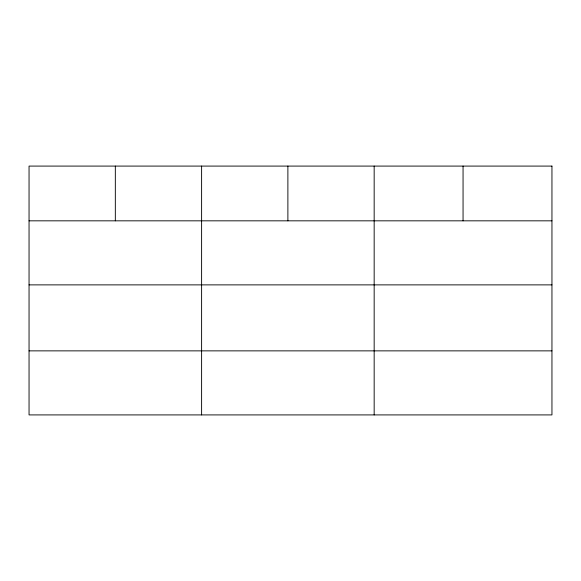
<?xml version="1.0" encoding="UTF-8"?>
<svg xmlns="http://www.w3.org/2000/svg" width="581" height="581" viewBox="0 0 581 581"><rect width="100%" height="100%" fill="white"/><g stroke="black" fill="none" stroke-linecap="round" stroke-linejoin="round"><path stroke-width="0.87" d="M29.05 220.831L551.95 220.831M29.05 284.879L551.95 284.879M29.05 350.866L551.95 350.866M463.057 166.086L463.057 220.831M374.164 166.086L374.164 414.914M287.885 166.086L287.885 220.831M201.607 166.086L201.607 414.914M115.329 166.086L115.329 220.831M551.95 166.086L29.05 166.086L29.05 414.914L551.95 414.914L551.95 166.086"/></g></svg>
